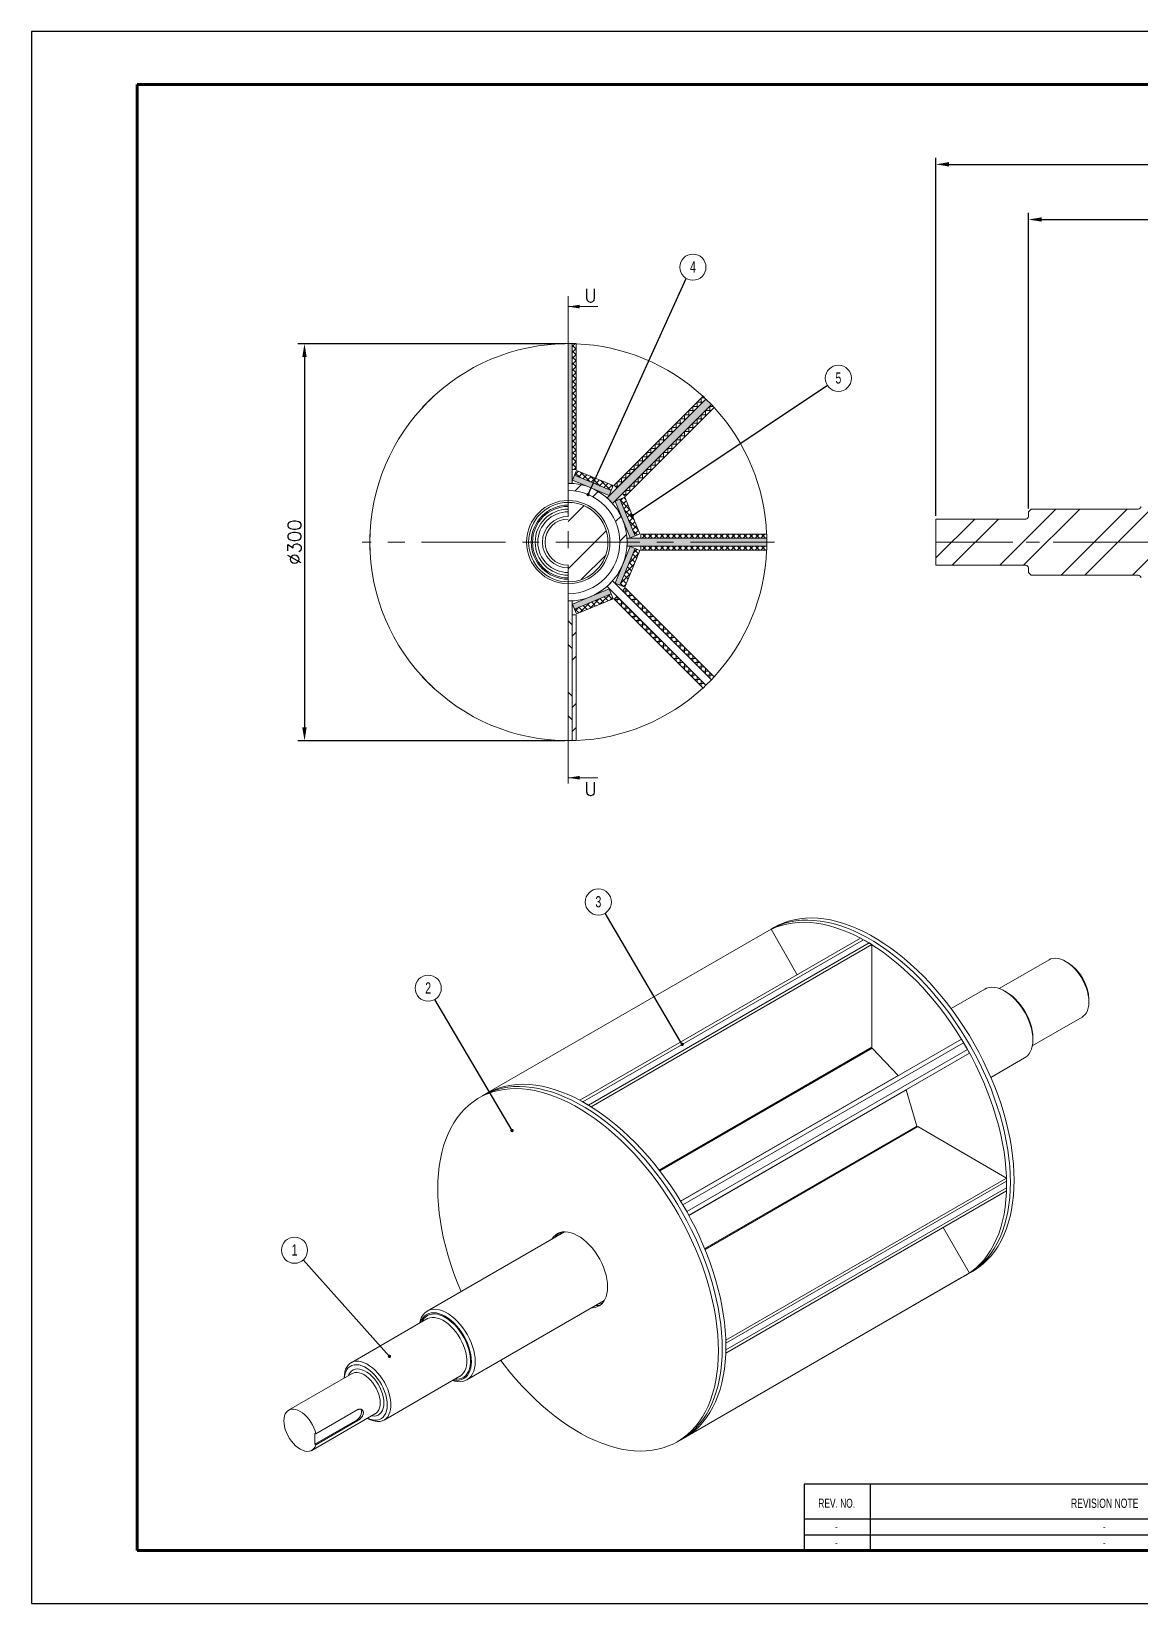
# Model space of a CAD drawing. Header units: millimetres. Extents: x -513 to 1167, y -835 to 353.
# Drawn here: x -513 to 325, y -835 to 353 of the extents above; entities that cross this region are included whole.
import ezdxf

# ---------------------------------------------------------------- set-up
doc = ezdxf.new("R2010")
doc.units = ezdxf.units.MM
doc.header["$LTSCALE"] = 8
for name, pattern in [('CENTER', [50.8, 31.75, -6.35, 6.35, -6.35]), ('SLD-Center', [19.05, 15.24, -1.27, 1.27, -1.27]), ('SLD-Solid', [0])]:
    doc.linetypes.add(name, pattern=pattern)
for name, color, linetype in [('Dim', 1, 'Continuous'), ('Frame-title', 6, 'Continuous'), ('Text-title', 7, 'Continuous')]:
    doc.layers.add(name, color=color, linetype=linetype)
doc.styles.add('SLDTEXTSTYLE1', font='TXT', dxfattribs={"width": 0.695402})
doc.styles.add('SLDTEXTSTYLE2', font='TXT', dxfattribs={"width": 0.7})
doc.styles.get("Standard").update_dxf_attribs({"font": 'romans.shx'})
doc.dimstyles.new('ISO-25', dxfattribs={"dimtxt": 2.5, "dimasz": 2.5, "dimexe": 1.25, "dimexo": 0.625, "dimtad": 1, "dimtxsty": 'Standard', "dimcen": 2.5, "dimadec": 0, "dimazin": 0, "dimtfac": 1, "dimtmove": 0, "dimatfit": 3, "dimfxl": 0, "dimarcsym": 0})
pattern_1 = [(45, (-512.643, -835.868), (-26.9408, 26.9408), []), (45, (-494.682, -835.868), (-26.9408, 26.9408), [])]
pattern_2 = [(90, (4e-12, -72.9464), (-3.175, 7e-16), []), (180, (4e-12, -72.9464), (-7e-16, -3.175), [])]
pattern_3 = [(135, (4e-12, -72.9464), (-2.245064, -2.245064), []), (225, (4e-12, -72.9464), (2.245064, -2.245064), [])]
pattern_4 = [(135, (-512.643, -835.868), (-26.9408, -26.9408), []), (135, (-512.643, -817.907), (-26.9408, -26.9408), [])]

# ---------------------------------------------------------------- blocks, each defined once
blk = doc.blocks.new('*D7')
at = {"color": 0, "linetype": 'SLD-Solid', "lineweight": -2}
for p, q in [((-109.4, 117.3), (-311.2, 117.3)), ((-109.4, -182.7), (-311.2, -182.7))]:
    blk.add_line(p, q, dxfattribs=at)
at = {"linetype": 'SLD-Solid', "lineweight": -2}
blk.add_line((-306.2, 107.3), (-306.2, -172.7), dxfattribs=at)
at = {"linetype": 'SLD-Solid'}
for points in [[(-307.9, 107.3), (-304.6, 107.3), (-306.2, 117.3)], [(-307.9, -172.7), (-304.6, -172.7), (-306.2, -182.7)]]:
    blk.add_solid(points, dxfattribs=at)
at = {"layer": 'Defpoints', "color": 0, "linetype": 'SLD-Solid'}
for p in [(-106.9, 117.3), (-306.2, -182.7), (-106.9, -182.7)]:
    blk.add_point(p, dxfattribs=at)
at = {"color": 7, "linetype": 'SLD-Solid', "lineweight": 0, "insert": (-318.7, -32.7), "char_height": 10, "attachment_point": 2, "rotation": 90}
blk.add_mtext('%%c300', dxfattribs=at)
blk = doc.blocks.new('*D9')
at = {"color": 0, "linetype": 'SLD-Solid', "lineweight": -2}
for p, q in [((240.9, -7.2), (240.9, 216.1)), ((625.9, 127.8), (625.9, 216.1))]:
    blk.add_line(p, q, dxfattribs=at)
at = {"linetype": 'SLD-Solid', "lineweight": -2}
blk.add_line((250.9, 211.1), (615.9, 211.1), dxfattribs=at)
at = {"linetype": 'SLD-Solid'}
for points in [[(250.9, 212.8), (250.9, 209.5), (240.9, 211.1)], [(615.9, 212.8), (615.9, 209.5), (625.9, 211.1)]]:
    blk.add_solid(points, dxfattribs=at)
at = {"layer": 'Defpoints', "color": 0, "linetype": 'SLD-Solid'}
for p in [(625.9, 211.1), (625.9, 125.3), (240.9, -9.7)]:
    blk.add_point(p, dxfattribs=at)
at = {"color": 7, "linetype": 'SLD-Solid', "lineweight": 0, "insert": (433.4, 223.6), "char_height": 10, "attachment_point": 2}
blk.add_mtext('385', dxfattribs=at)
blk = doc.blocks.new('*D10')
at = {"color": 0, "linetype": 'SLD-Solid', "lineweight": -2}
for p, q in [((170.9, -12.7), (170.9, 257.8)), ((625.9, 127.8), (625.9, 257.8))]:
    blk.add_line(p, q, dxfattribs=at)
at = {"linetype": 'SLD-Solid', "lineweight": -2}
blk.add_line((180.9, 252.8), (615.9, 252.8), dxfattribs=at)
at = {"linetype": 'SLD-Solid'}
for points in [[(180.9, 254.5), (180.9, 251.2), (170.9, 252.8)], [(615.9, 254.5), (615.9, 251.2), (625.9, 252.8)]]:
    blk.add_solid(points, dxfattribs=at)
at = {"layer": 'Defpoints', "color": 0, "linetype": 'SLD-Solid'}
for p in [(625.9, 252.8), (625.9, 125.3), (170.9, -15.2)]:
    blk.add_point(p, dxfattribs=at)
at = {"color": 7, "linetype": 'SLD-Solid', "lineweight": 0, "insert": (398.4, 265.3), "char_height": 10, "attachment_point": 2}
blk.add_mtext('455', dxfattribs=at)
blk = doc.blocks.new('SW_NOTE_25')
at = {"color": 0, "linetype": 'SLD-Solid', "lineweight": 0}
blk.add_circle((-1.65, 1.84), 2.47, dxfattribs=at)
at = {"color": 0, "linetype": 'Continuous', "lineweight": 0, "insert": (-1.64, 2.95), "char_height": 2.12, "attachment_point": 2, "style": 'SLDTEXTSTYLE2'}
blk.add_mtext('1', dxfattribs=at)
blk = doc.blocks.new('SW_NOTE_26')
at = {"color": 0, "linetype": 'SLD-Solid', "lineweight": 0}
blk.add_circle((-1.25, 2.13), 2.47, dxfattribs=at)
at = {"color": 0, "linetype": 'Continuous', "lineweight": 0, "insert": (-1.25, 3.24), "char_height": 2.12, "attachment_point": 2, "style": 'SLDTEXTSTYLE2'}
blk.add_mtext('2', dxfattribs=at)

msp = doc.modelspace()

# ---------------------------------------------------------------- hatches: boundary and pattern name
at = {"linetype": 'SLD-Solid', "lineweight": 0}
for points in [[(-106.89, 11.76), (-103.89, 11.76), (-103.89, 117.31), (-106.89, 117.31)], [(-77.58, 0.86), (-73.33, -3.38), (1.3, 71.25), (-2.94, 75.49)], [(-103.73, 14.11), (-76.02, 2.63), (-74.49, 6.33), (-102.2, 17.81)], [(-60.08, -29.54), (-56.38, -28.01), (-67.86, -0.3), (-71.56, -1.83)], [(-62.44, -35.69), (43.11, -35.69), (43.11, -29.69), (-62.44, -29.69)], [(-71.56, -63.56), (-67.86, -65.09), (-56.38, -37.38), (-60.08, -35.85)], [(-103.73, -79.5), (-102.2, -83.2), (-74.49, -71.72), (-76.02, -68.02)]]:
    msp.add_hatch(color=7, dxfattribs=at).paths.add_polyline_path(points, flags=0)
h = msp.add_hatch(dxfattribs=at)
h.set_pattern_fill('ANSI37', angle=90, style=0)
h.set_pattern_definition(pattern_3)
h.paths.add_polyline_path([(-103.89, 117.31), (-103.89, 22.26), (-100.89, 22.26), (-100.89, 117.31)], flags=0)
h = msp.add_hatch(dxfattribs=at)
h.set_pattern_fill('ANSI37', angle=45, style=0)
h.set_pattern_definition(pattern_2)
h.paths.add_polyline_path([(-70.15, 8.28), (-2.94, 75.49), (-5.06, 77.61), (-72.27, 10.4)], flags=0)
h = msp.add_hatch(dxfattribs=at)
h.set_pattern_fill('ANSI37', angle=45, style=0)
h.set_pattern_definition(pattern_2)
h.paths.add_polyline_path([(1.3, 71.25), (-65.91, 4.04), (-63.79, 1.92), (3.42, 69.13)], flags=0)
h = msp.add_hatch(dxfattribs=at)
h.set_pattern_fill('ANSI37', angle=90, style=0)
h.set_pattern_definition(pattern_3)
h.paths.add_polyline_path([(-74.49, 6.33), (-72.96, 10.02), (-100.67, 21.5), (-102.2, 17.81)], flags=0)
h = msp.add_hatch(dxfattribs=at)
h.set_pattern_fill('ANSI32', scale=4, style=0)
h.set_pattern_definition(pattern_1)
edge = h.paths.add_edge_path(flags=0)
edge.add_arc((-106.89, -32.69), 44.45, 270, 450)
edge.add_line((-106.89, 11.76), (-106.89, 6.27))
edge.add_arc((-106.89, -32.69), 38.96, -90, 90, ccw=False)
edge.add_line((-106.89, -71.65), (-106.89, -77.14))
h = msp.add_hatch(dxfattribs=at)
h.set_pattern_fill('ANSI37', angle=90, style=0)
h.set_pattern_definition(pattern_3)
h.paths.add_polyline_path([(-67.86, -0.3), (-56.38, -28.01), (-52.69, -26.48), (-64.17, 1.24)], flags=0)
h = msp.add_hatch(dxfattribs=at)
h.set_pattern_fill('ANSI32', scale=4, style=0)
h.set_pattern_definition(pattern_1)
edge = h.paths.add_edge_path(flags=0)
edge.add_arc((-106.89, -32.69), 30, 270, 450)
edge.add_line((-106.89, -2.69), (-106.89, -62.69))
h = msp.add_hatch(dxfattribs=at)
h.set_pattern_fill('ANSI32', scale=4, style=0)
h.set_pattern_definition(pattern_1)
edge = h.paths.add_edge_path(flags=0)
edge.add_line((923.86, -62.69), (925.86, -60.69))
edge.add_line((925.86, -60.69), (925.86, -59.69))
edge.add_arc((927.86, -59.69), 2, 90, 180, ccw=False)
edge.add_line((927.86, -57.69), (988.86, -57.69))
edge.add_line((988.86, -57.69), (990.86, -55.69))
edge.add_line((990.86, -55.69), (990.86, -9.69))
edge.add_line((990.86, -9.69), (988.86, -7.69))
edge.add_line((988.86, -7.69), (927.86, -7.69))
edge.add_arc((927.86, -5.69), 2, 180, 270, ccw=False)
edge.add_line((925.86, -5.69), (925.86, -4.69))
edge.add_line((925.86, -4.69), (923.86, -2.69))
edge.add_line((923.86, -2.69), (327.86, -2.69))
edge.add_line((327.86, -2.69), (325.86, -4.69))
edge.add_line((325.86, -4.69), (325.86, -5.69))
edge.add_arc((323.86, -5.69), 2, 270, 360, ccw=False)
edge.add_line((323.86, -7.69), (242.86, -7.69))
edge.add_line((242.86, -7.69), (240.86, -9.69))
edge.add_line((240.86, -9.69), (240.86, -13.19))
edge.add_arc((238.86, -13.19), 2, 270, 360, ccw=False)
edge.add_line((238.86, -15.19), (170.86, -15.19))
edge.add_line((170.86, -15.19), (170.86, -50.19))
edge.add_line((170.86, -50.19), (238.86, -50.19))
edge.add_arc((238.86, -52.19), 2, 0, 90, ccw=False)
edge.add_line((240.86, -52.19), (240.86, -55.69))
edge.add_line((240.86, -55.69), (242.86, -57.69))
edge.add_line((242.86, -57.69), (323.86, -57.69))
edge.add_arc((323.86, -59.69), 2, 0, 90, ccw=False)
edge.add_line((325.86, -59.69), (325.86, -60.69))
edge.add_line((325.86, -60.69), (327.86, -62.69))
edge.add_line((327.86, -62.69), (923.86, -62.69))
h = msp.add_hatch(dxfattribs=at)
h.set_pattern_fill('ANSI37', angle=90, style=0)
h.set_pattern_definition(pattern_3)
h.paths.add_polyline_path([(-51.94, -29.69), (43.11, -29.69), (43.11, -26.69), (-51.94, -26.69)], flags=0)
h = msp.add_hatch(dxfattribs=at)
h.set_pattern_fill('ANSI37', angle=90, style=0)
h.set_pattern_definition(pattern_3)
h.paths.add_polyline_path([(-56.38, -37.38), (-67.86, -65.09), (-64.17, -66.62), (-52.69, -38.91)], flags=0)
h = msp.add_hatch(dxfattribs=at)
h.set_pattern_fill('ANSI37', angle=90, style=0)
h.set_pattern_definition(pattern_3)
h.paths.add_polyline_path([(43.11, -35.69), (-51.94, -35.69), (-51.94, -38.69), (43.11, -38.69)], flags=0)
h = msp.add_hatch(dxfattribs=at)
h.set_pattern_fill('ANSI32', scale=4, angle=90, style=0)
h.set_pattern_definition(pattern_4)
h.paths.add_polyline_path([(-73.33, -62), (-77.58, -66.25), (-2.94, -140.88), (1.3, -136.64)], flags=0)
h = msp.add_hatch(dxfattribs=at)
h.set_pattern_fill('ANSI37', angle=45, style=0)
h.set_pattern_definition(pattern_2)
h.paths.add_polyline_path([(-65.91, -69.43), (1.3, -136.64), (3.42, -134.52), (-63.79, -67.31)], flags=0)
h = msp.add_hatch(dxfattribs=at)
h.set_pattern_fill('ANSI32', scale=4, angle=90, style=0)
h.set_pattern_definition(pattern_4)
h.paths.add_polyline_path([(-103.89, -77.14), (-106.89, -77.14), (-106.89, -182.69), (-103.89, -182.69)], flags=0)
h = msp.add_hatch(dxfattribs=at)
h.set_pattern_fill('ANSI37', angle=90, style=0)
h.set_pattern_definition(pattern_3)
h.paths.add_polyline_path([(-74.49, -71.72), (-102.2, -83.2), (-100.67, -86.89), (-72.96, -75.41)], flags=0)
h = msp.add_hatch(dxfattribs=at)
h.set_pattern_fill('ANSI37', angle=45, style=0)
h.set_pattern_definition(pattern_2)
h.paths.add_polyline_path([(-2.94, -140.88), (-70.15, -73.67), (-72.27, -75.79), (-5.06, -143)], flags=0)
h = msp.add_hatch(dxfattribs=at)
h.set_pattern_fill('ANSI32', scale=4, style=0)
h.set_pattern_definition(pattern_1)
h.paths.add_polyline_path([(-103.89, -87.64), (-103.89, -182.69), (-100.89, -182.69), (-100.89, -87.64)], flags=0)

# ---------------------------------------------------------------- linework, layer by layer
at = {"color": 7, "linetype": 'CENTER', "lineweight": 0, "ltscale": 0.25}
for p, q in [((-106.89, 153.31), (-106.89, -218.69)), ((48.92, -32.69), (-262.69, -32.69))]:
    msp.add_line(p, q, dxfattribs=at)
at = {"color": 7, "linetype": 'SLD-Solid', "lineweight": 0}
for p, q in [((-84.47, 145.31), (-106.89, 145.31)), ((-5.06, 77.61), (-72.27, 10.4)), ((-63.79, 1.92), (3.42, 69.13)), ((-72.96, 10.02), (-100.67, 21.5)), ((-52.69, -26.48), (-64.17, 1.24)), ((-76.02, -68.02), (-103.73, -79.5)), ((-84.47, -210.69), (-106.89, -210.69))]:
    msp.add_line(p, q, dxfattribs=at)
at = {"color": 7, "linetype": 'SLD-Solid', "lineweight": 15}
for p, q in [((-112.89, 117.19), (-112.89, 117.31)), ((-112.89, 117.31), (-109.89, 117.31)), ((-109.89, 117.31), (-109.89, 117.28)), ((-106.89, 117.31), (-109.89, 117.31)), ((-103.89, 117.31), (-106.89, 117.31)), ((-106.89, 117.31), (-106.89, -1.19)), ((-103.89, 11.76), (-103.89, 117.31)), ((-100.89, 117.31), (-103.89, 117.31)), ((-103.89, 117.31), (-103.89, 22.26)), ((-100.89, 22.26), (-100.89, 117.31)), ((-210.83, 75.49), (-215.07, 71.25)), ((-210.83, 75.49), (-208.71, 77.61)), ((-210.81, 75.47), (-210.83, 75.49)), ((-208.71, 77.61), (-208.62, 77.53)), ((-2.94, 75.49), (-77.58, 0.86)), ((-70.15, 8.28), (-2.94, 75.49)), ((-2.94, 75.49), (-5.06, 77.61)), ((1.3, 71.25), (-2.94, 75.49)), ((-217.19, 69.13), (-215.07, 71.25)), ((-217.11, 69.04), (-217.19, 69.13)), ((-215.07, 71.25), (-215.05, 71.23)), ((-73.33, -3.38), (1.3, 71.25)), ((1.3, 71.25), (-65.91, 4.04)), ((3.42, 69.13), (1.3, 71.25)), ((-103.89, 22.26), (-100.89, 22.26)), ((-102.2, 17.81), (-103.73, 14.11)), ((-103.73, 14.11), (-76.02, 2.63)), ((-100.67, 21.5), (-102.2, 17.81)), ((-102.2, 17.81), (-74.49, 6.33)), ((-106.89, 11.76), (-103.89, 11.76)), ((-77.58, 0.86), (-73.33, -3.38)), ((-76.02, 2.63), (-74.49, 6.33)), ((-74.49, 6.33), (-72.96, 10.02)), ((-72.27, 10.4), (-70.15, 8.28)), ((-64.17, 1.24), (-67.86, -0.3)), ((-65.91, 4.04), (-63.79, 1.92)), ((-106.89, -2.69), (-106.89, -4.69)), ((-106.89, -5.69), (-106.89, -4.69)), ((-106.89, -7.69), (-106.89, -5.69)), ((-106.89, -7.69), (-106.89, -9.69)), ((-106.89, -13.19), (-106.89, -9.69)), ((-67.86, -0.3), (-71.56, -1.83)), ((-71.56, -1.83), (-60.08, -29.54)), ((-67.86, -0.3), (-56.38, -28.01)), ((240.86, -9.69), (242.86, -7.69)), ((240.86, -9.69), (240.86, -13.19)), ((323.86, -7.69), (242.86, -7.69)), ((170.86, -15.19), (170.86, -50.19)), ((238.86, -15.19), (170.86, -15.19)), ((-256.89, -29.69), (-256.89, -26.69)), ((-256.89, -26.69), (-256.77, -26.69)), ((-256.89, -29.69), (-256.89, -35.69)), ((-256.86, -29.69), (-256.89, -29.69)), ((43.11, -29.69), (-62.44, -29.69)), ((-62.44, -29.69), (-62.44, -35.69)), ((-60.08, -29.54), (-56.38, -28.01)), ((-56.38, -28.01), (-52.69, -26.48)), ((-51.94, -26.69), (-51.94, -29.69)), ((43.11, -26.69), (-51.94, -26.69)), ((-51.94, -29.69), (43.11, -29.69)), ((43.11, -29.69), (43.11, -26.69)), ((43.11, -35.69), (43.11, -29.69)), ((-256.89, -35.69), (-256.86, -35.69)), ((-256.89, -38.69), (-256.89, -35.69)), ((-256.77, -38.69), (-256.89, -38.69)), ((-60.08, -35.85), (-71.56, -63.56)), ((-67.86, -65.09), (-56.38, -37.38)), ((-64.17, -66.62), (-52.69, -38.91)), ((-62.44, -35.69), (43.11, -35.69)), ((-56.38, -37.38), (-60.08, -35.85)), ((-52.69, -38.91), (-56.38, -37.38)), ((43.11, -35.69), (-51.94, -35.69)), ((-51.94, -35.69), (-51.94, -38.69)), ((-51.94, -38.69), (43.11, -38.69)), ((43.11, -38.69), (43.11, -35.69)), ((-106.89, -52.19), (-106.89, -50.19)), ((-106.89, -55.69), (-106.89, -52.19)), ((-106.89, -55.69), (-106.89, -57.69)), ((-106.89, -59.69), (-106.89, -57.69)), ((170.86, -50.19), (238.86, -50.19)), ((240.86, -52.19), (240.86, -55.69)), ((242.86, -57.69), (240.86, -55.69)), ((242.86, -57.69), (323.86, -57.69)), ((-106.89, -60.69), (-106.89, -59.69)), ((-106.89, -60.69), (-106.89, -62.69)), ((-106.89, -64.19), (-106.89, -182.69)), ((-73.33, -62), (-77.58, -66.25)), ((-77.58, -66.25), (-2.94, -140.88)), ((-74.49, -71.72), (-76.02, -68.02)), ((1.3, -136.64), (-73.33, -62)), ((-71.56, -63.56), (-67.86, -65.09)), ((-67.86, -65.09), (-64.17, -66.62)), ((-63.79, -67.31), (-65.91, -69.43)), ((-65.91, -69.43), (1.3, -136.64)), ((3.42, -134.52), (-63.79, -67.31)), ((-103.89, -77.14), (-106.89, -77.14)), ((-103.89, -182.69), (-103.89, -77.14)), ((-103.73, -79.5), (-102.2, -83.2)), ((-74.49, -71.72), (-102.2, -83.2)), ((-100.67, -86.89), (-72.96, -75.41)), ((-72.96, -75.41), (-74.49, -71.72)), ((-70.15, -73.67), (-72.27, -75.79)), ((-72.27, -75.79), (-5.06, -143)), ((-2.94, -140.88), (-70.15, -73.67)), ((-100.89, -87.64), (-103.89, -87.64)), ((-103.89, -87.64), (-103.89, -182.69)), ((-102.2, -83.2), (-100.67, -86.89)), ((-100.89, -182.69), (-100.89, -87.64)), ((-217.19, -134.52), (-217.11, -134.43)), ((-215.07, -136.64), (-217.19, -134.52)), ((-215.05, -136.62), (-215.07, -136.64)), ((-215.07, -136.64), (-210.83, -140.88)), ((-210.83, -140.88), (-210.81, -140.86)), ((-208.71, -143), (-210.83, -140.88)), ((-5.06, -143), (-2.94, -140.88)), ((-2.94, -140.88), (1.3, -136.64)), ((1.3, -136.64), (3.42, -134.52)), ((-208.62, -142.92), (-208.71, -143)), ((-112.89, -182.69), (-112.89, -182.57)), ((-109.89, -182.69), (-112.89, -182.69)), ((-109.89, -182.66), (-109.89, -182.69)), ((-109.89, -182.69), (-106.89, -182.69)), ((-106.89, -182.69), (-103.89, -182.69)), ((-103.89, -182.69), (-100.89, -182.69)), ((-165.8, -447.67), (46.34, -325.21)), ((-98.04, -454.38), (114.09, -331.92)), ((49, -323.68), (46.34, -325.21)), ((66.18, -359.58), (46.34, -325.21)), ((116.21, -333.14), (114.09, -331.92)), ((-95.92, -455.6), (116.21, -333.14)), ((-91.67, -458.05), (120.46, -335.59)), ((-89.55, -459.28), (122.58, -336.82)), ((120.46, -335.59), (116.21, -333.14)), ((122.58, -336.82), (120.46, -335.59)), ((122.58, -414.43), (122.58, -336.82)), ((256.45, -348.25), (218.78, -370)), ((270.37, -350.31), (268.95, -349.49)), ((207.99, -370.45), (182.48, -385.18)), ((224.41, -372.76), (222.99, -371.94)), ((286.63, -380.11), (286.63, -378.47)), ((243.78, -413.3), (281.45, -391.55)), ((-38.12, -507.2), (122.58, -414.43)), ((-37.7, -507.75), (122.73, -415.13)), ((-21.8, -530.8), (190.34, -408.34)), ((-20.3, -533.4), (191.84, -410.94)), ((120.46, -416.44), (120.46, -415.65)), ((142.33, -435.82), (122.73, -415.13)), ((191.84, -410.94), (190.34, -408.34)), ((191.82, -410.95), (191.84, -410.94)), ((194.84, -416.14), (191.84, -410.94)), ((244.2, -408.68), (244.2, -407.05)), ((-17.3, -538.6), (194.84, -416.14)), ((-15.8, -541.2), (196.34, -418.74)), ((148.81, -446.18), (196.34, -418.74)), ((194.82, -416.15), (194.84, -416.14)), ((196.34, -418.74), (194.84, -416.14)), ((212.48, -437.14), (237.99, -422.42)), ((-21.96, -530.66), (142.33, -435.82)), ((142.18, -436.14), (142.33, -435.82)), ((-171.62, -451.04), (-174.45, -452.67)), ((-168.79, -449.4), (-171.62, -451.04)), ((-167.3, -448.54), (-168.8, -449.41)), ((-167.3, -448.54), (-165.8, -447.67)), ((-167.28, -448.57), (-167.3, -448.54)), ((-165.8, -447.67), (-165.74, -447.78)), ((-15.85, -541.24), (148.81, -446.18)), ((-15.75, -541.43), (148.54, -446.58)), ((148.54, -446.58), (148.18, -446.55)), ((156.66, -473.9), (148.54, -446.58)), ((-98.04, -454.38), (-95.92, -455.6)), ((-98.04, -454.48), (-98.04, -454.38)), ((-95.92, -455.6), (-95.92, -455.63)), ((-91.67, -458.05), (-95.92, -455.6)), ((-91.67, -458.08), (-91.67, -458.05)), ((-91.67, -458.05), (-89.55, -459.28)), ((-89.55, -459.28), (-89.55, -459.38)), ((-3.77, -566.51), (156.66, -473.9)), ((-3.51, -567.15), (157.19, -474.38)), ((224.4, -513.18), (157.19, -474.38)), ((155.07, -475.61), (154.39, -475.21)), ((12.27, -635.64), (224.4, -513.18)), ((12.27, -638.09), (224.4, -515.63)), ((12.27, -642.99), (224.4, -520.53)), ((224.4, -515.63), (224.4, -513.18)), ((224.4, -520.53), (224.4, -515.63)), ((224.4, -522.98), (224.4, -520.53)), ((-21.86, -530.84), (-21.8, -530.8)), ((-21.8, -530.8), (-20.3, -533.4)), ((-20.3, -533.4), (-20.31, -533.41)), ((-17.3, -538.6), (-20.3, -533.4)), ((12.27, -645.44), (224.4, -522.98)), ((-17.31, -538.61), (-17.3, -538.6)), ((-17.3, -538.6), (-15.8, -541.2)), ((-15.8, -541.2), (-15.86, -541.23)), ((-109.65, -553.82), (-213.45, -613.74)), ((196.34, -585.02), (176.49, -550.64)), ((-21.8, -710.95), (190.34, -588.49)), ((-20.3, -710.08), (191.84, -587.62)), ((-17.3, -708.35), (194.84, -585.89)), ((-15.8, -707.48), (196.34, -585.02)), ((190.34, -588.49), (191.84, -587.62)), ((191.84, -587.62), (194.84, -585.89)), ((193.33, -586.76), (196.16, -585.12)), ((194.84, -585.89), (196.34, -585.02)), ((196.16, -585.12), (198.99, -583.49)), ((-183.45, -665.71), (-79.65, -605.79)), ((-213.78, -619.71), (-271.05, -652.77)), ((-213.62, -619.62), (-213.78, -619.71)), ((12.19, -635.59), (12.27, -635.64)), ((12.27, -638.09), (12.25, -638.08)), ((12.27, -635.64), (12.27, -638.09)), ((12.27, -642.99), (12.27, -638.09)), ((12.27, -645.44), (12.19, -645.39)), ((12.25, -642.98), (12.27, -642.99)), ((12.27, -642.99), (12.27, -645.44)), ((-270.13, -660.9), (-318.21, -688.66)), ((-276.23, -664.22), (-276.23, -664.42)), ((-246.05, -696.07), (-188.78, -663.01)), ((-265.79, -688.21), (-297.6, -706.58)), ((-300.71, -718.97), (-252.63, -691.21)), ((-298.36, -714.3), (-266.54, -695.94)), ((-297.6, -714.74), (-265.79, -696.37)), ((-265.79, -696.37), (-266.54, -695.94)), ((-258.73, -694.73), (-258.55, -694.83)), ((-252.74, -691.27), (-252.63, -691.21)), ((-297.6, -706.58), (-298.36, -706.14)), ((-298.36, -706.14), (-298.36, -714.3)), ((-24.46, -712.48), (-21.63, -710.85)), ((-20.3, -710.08), (-21.8, -710.95)), ((-21.8, -710.95), (-21.8, -710.95)), ((-21.63, -710.85), (-18.8, -709.22)), ((-20.3, -710.08), (-17.3, -708.35)), ((-20.3, -710.08), (-20.3, -710.08)), ((-17.3, -708.35), (-17.31, -708.32)), ((-15.8, -707.48), (-17.3, -708.35)), ((-15.86, -707.38), (-15.8, -707.48)), ((-297.6, -714.74), (-298.36, -714.3))]:
    msp.add_line(p, q, dxfattribs=at)
at = {"color": 7, "linetype": 'SLD-Center', "lineweight": 0}
for p, q in [((990.99, -32.69), (170.86, -32.69)), ((327.86, -32.69), (317.86, -32.69))]:
    msp.add_line(p, q, dxfattribs=at)
at = {"color": 7, "linetype": 'SLD-Solid', "lineweight": 15, "flags": 128}
for points in [[(227.23, -516.45), (227.11, -510.46), (226.74, -504.34), (226.12, -498.11), (225.25, -491.77), (224.15, -485.36), (222.8, -478.87), (221.22, -472.32), (219.4, -465.74), (217.35, -459.13), (215.08, -452.51), (212.59, -445.9), (209.89, -439.31), (206.97, -432.76), (203.86, -426.26), (200.56, -419.83), (197.07, -413.48), (193.4, -407.23), (189.56, -401.09), (185.56, -395.07), (181.42, -389.2), (177.13, -383.48), (172.71, -377.93), (168.17, -372.56), (163.52, -367.38), (158.78, -362.41), (153.94, -357.65), (149.03, -353.12), (144.05, -348.83), (139.02, -344.79), (133.95, -341.01), (128.85, -337.49), (123.73, -334.25), (118.6, -331.29), (113.48, -328.62), (108.38, -326.25), (103.31, -324.18), (98.28, -322.41), (93.3, -320.95), (88.39, -319.81), (83.55, -318.98), (78.81, -318.47), (74.16, -318.28), (69.62, -318.42), (65.2, -318.87), (60.91, -319.63), (56.77, -320.72), (52.77, -322.12), (48.93, -323.83), (46.34, -325.21)], [(227.23, -516.45), (227.11, -510.46), (226.74, -504.34), (226.12, -498.11), (225.25, -491.77), (224.15, -485.36), (222.8, -478.87), (221.22, -472.32), (219.4, -465.74), (217.35, -459.13), (215.08, -452.51), (212.59, -445.9), (209.89, -439.31), (206.97, -432.76), (203.86, -426.26), (200.56, -419.83), (197.07, -413.48), (193.4, -407.23), (189.56, -401.09), (185.56, -395.07), (181.42, -389.2), (177.13, -383.48), (172.71, -377.93), (168.17, -372.56), (163.52, -367.38), (158.78, -362.41), (153.94, -357.65), (149.03, -353.12), (144.05, -348.83), (139.02, -344.79), (133.95, -341.01), (128.85, -337.49), (123.73, -334.25), (118.6, -331.29), (113.48, -328.62), (108.38, -326.25), (103.31, -324.18), (98.28, -322.41), (93.3, -320.95), (88.39, -319.81), (83.55, -318.98), (78.81, -318.47), (74.16, -318.28), (69.62, -318.42), (65.2, -318.87), (60.91, -319.63), (56.77, -320.72), (52.77, -322.12), (48.93, -323.83), (46.34, -325.21)], [(224.4, -518.08), (224.28, -512.09), (223.91, -505.97), (223.29, -499.74), (222.43, -493.41), (221.32, -486.99), (219.97, -480.5), (218.39, -473.96), (216.57, -467.37), (214.52, -460.76), (212.25, -454.15), (209.76, -447.54), (207.06, -440.95), (204.15, -434.39), (201.03, -427.89), (197.73, -421.46), (194.24, -415.11), (190.57, -408.86), (186.73, -402.72), (182.74, -396.71), (178.59, -390.83), (174.3, -385.11), (169.88, -379.56), (165.34, -374.19), (160.7, -369.01), (155.95, -364.04), (151.11, -359.28), (146.2, -354.76), (141.22, -350.47), (136.19, -346.43), (131.12, -342.64), (126.02, -339.13), (120.9, -335.88), (115.77, -332.92), (110.65, -330.25), (105.55, -327.88), (100.48, -325.81), (95.45, -324.04), (90.47, -322.58), (85.56, -321.44), (80.72, -320.61), (75.98, -320.11), (71.33, -319.92), (66.79, -320.05), (62.37, -320.5), (58.08, -321.27), (53.94, -322.35), (49.94, -323.75), (46.4, -325.32)], [(230.06, -514.81), (229.94, -508.83), (229.56, -502.71), (228.95, -496.47), (228.08, -490.14), (226.98, -483.72), (225.63, -477.23), (224.05, -470.69), (222.23, -464.11), (220.18, -457.5), (217.91, -450.88), (215.42, -444.27), (212.71, -437.68), (209.8, -431.13), (206.69, -424.63), (203.38, -418.2), (199.89, -411.85), (196.23, -405.59), (192.39, -399.45), (188.39, -393.44), (184.25, -387.57), (179.96, -381.85), (175.54, -376.3), (171, -370.93), (166.35, -365.75), (161.6, -360.77), (156.77, -356.02), (151.86, -351.49), (146.88, -347.2), (141.85, -343.16), (136.78, -339.38), (131.68, -335.86), (126.56, -332.62), (121.43, -329.66), (116.31, -326.99), (111.21, -324.62), (106.14, -322.54), (101.11, -320.78), (96.13, -319.32), (91.22, -318.18), (86.38, -317.35), (81.63, -316.84), (76.99, -316.65), (72.45, -316.78), (68.03, -317.23), (63.74, -318), (59.59, -319.09), (55.6, -320.49), (51.76, -322.2), (49, -323.68)], [(286.63, -380.11), (286.5, -377.62), (286.13, -375.03), (285.52, -372.36), (284.68, -369.66), (283.61, -366.96), (282.34, -364.31), (280.88, -361.73), (279.26, -359.27), (277.48, -356.95), (275.59, -354.82), (273.61, -352.9), (271.56, -351.22), (269.47, -349.8), (267.38, -348.66), (265.31, -347.82), (263.29, -347.3), (261.35, -347.08), (259.51, -347.19), (257.81, -347.62), (256.45, -348.25)], [(244.2, -408.68), (244.08, -405.96), (243.71, -403.13), (243.09, -400.22), (242.24, -397.26), (241.16, -394.3), (239.88, -391.36), (238.39, -388.48), (236.72, -385.69), (234.89, -383.03), (232.92, -380.53), (230.84, -378.21), (228.66, -376.11), (226.42, -374.24), (224.14, -372.64), (221.84, -371.31), (219.56, -370.28), (217.31, -369.56), (215.14, -369.15), (213.05, -369.06), (211.08, -369.29), (209.25, -369.84), (207.99, -370.45)], [(224.41, -372.76), (226.62, -374.18), (228.81, -375.87), (230.94, -377.81), (232.99, -379.98), (234.94, -382.34), (236.75, -384.87), (238.4, -387.53), (239.88, -390.3), (241.17, -393.13), (242.24, -396), (243.09, -398.86), (243.7, -401.67), (244.08, -404.42), (244.2, -407.05)], [(281.45, -391.55), (282.34, -390.96), (283.61, -389.77), (284.68, -388.3), (285.52, -386.58), (286.13, -384.62), (286.5, -382.45), (286.63, -380.11)], [(237.99, -422.42), (238.39, -422.17), (239.88, -421.01), (241.16, -419.56), (242.24, -417.84), (243.09, -415.86), (243.71, -413.66), (244.08, -411.26), (244.2, -408.68)], [(6.61, -643.81), (6.49, -637.82), (6.12, -631.7), (5.5, -625.47), (4.64, -619.13), (3.53, -612.72), (2.18, -606.23), (0.6, -599.68), (-1.22, -593.1), (-3.26, -586.49), (-5.54, -579.87), (-8.03, -573.26), (-10.73, -566.67), (-13.64, -560.12), (-16.76, -553.62), (-20.06, -547.19), (-23.55, -540.84), (-27.22, -534.59), (-31.06, -528.45), (-35.05, -522.43), (-39.2, -516.56), (-43.49, -510.84), (-47.91, -505.29), (-52.45, -499.92), (-57.09, -494.74), (-61.84, -489.77), (-66.68, -485.01), (-71.59, -480.48), (-76.57, -476.19), (-81.6, -472.15), (-86.67, -468.37), (-91.77, -464.85), (-96.89, -461.61), (-102.02, -458.65), (-107.14, -455.98), (-112.24, -453.61), (-117.31, -451.53), (-122.34, -449.77), (-127.32, -448.31), (-132.23, -447.17), (-137.06, -446.34), (-141.81, -445.83), (-146.46, -445.64), (-151, -445.77), (-155.42, -446.22), (-159.71, -446.99), (-163.85, -448.08), (-167.85, -449.48), (-171.69, -451.19), (-175.35, -453.21), (-178.84, -455.52), (-182.15, -458.14), (-185.26, -461.05), (-188.17, -464.24), (-190.88, -467.7), (-193.37, -471.44), (-195.64, -475.43), (-197.69, -479.68), (-199.51, -484.16), (-201.09, -488.88), (-202.44, -493.81), (-203.54, -498.95), (-204.41, -504.29), (-205.02, -509.81), (-205.39, -515.5), (-205.52, -521.35), (-205.39, -527.33), (-205.02, -533.45), (-204.41, -539.69), (-203.54, -546.02), (-202.44, -552.44), (-201.09, -558.93), (-199.51, -565.47), (-197.69, -572.05), (-195.64, -578.66), (-193.37, -585.28), (-190.88, -591.89), (-188.17, -598.48), (-187.94, -599.02)], [(9.44, -642.17), (9.32, -636.19), (8.95, -630.07), (8.33, -623.83), (7.47, -617.5), (6.36, -611.08), (5.01, -604.59), (3.43, -598.05), (1.61, -591.47), (-0.44, -584.86), (-2.71, -578.24), (-5.2, -571.63), (-7.9, -565.04), (-10.82, -558.49), (-13.93, -551.99), (-17.23, -545.56), (-20.72, -539.21), (-24.39, -532.95), (-28.23, -526.81), (-32.22, -520.8), (-36.37, -514.93), (-40.66, -509.21), (-45.08, -503.66), (-49.62, -498.29), (-54.27, -493.11), (-59.01, -488.13), (-63.85, -483.38), (-68.76, -478.85), (-73.74, -474.56), (-78.77, -470.52), (-83.84, -466.74), (-88.94, -463.22), (-94.06, -459.98), (-99.19, -457.02), (-104.31, -454.35), (-109.41, -451.97), (-114.48, -449.9), (-119.51, -448.14), (-124.49, -446.68), (-129.4, -445.54), (-134.24, -444.71), (-138.98, -444.2), (-143.63, -444.01), (-148.17, -444.14), (-152.59, -444.59), (-156.88, -445.36), (-161.02, -446.45), (-165.02, -447.85), (-168.86, -449.56), (-171.62, -451.04)], [(9.44, -642.17), (9.32, -636.19), (8.95, -630.07), (8.33, -623.83), (7.47, -617.5), (6.36, -611.08), (5.01, -604.59), (3.43, -598.05), (1.61, -591.47), (-0.44, -584.86), (-2.71, -578.24), (-5.2, -571.63), (-7.9, -565.04), (-10.82, -558.49), (-13.93, -551.99), (-17.23, -545.56), (-20.72, -539.21), (-24.39, -532.95), (-28.23, -526.81), (-32.22, -520.8), (-36.37, -514.93), (-40.66, -509.21), (-45.08, -503.66), (-49.62, -498.29), (-54.27, -493.11), (-59.01, -488.13), (-63.85, -483.38), (-68.76, -478.85), (-73.74, -474.56), (-78.77, -470.52), (-83.84, -466.74), (-88.94, -463.22), (-94.06, -459.98), (-99.19, -457.02), (-104.31, -454.35), (-109.41, -451.97), (-114.48, -449.9), (-119.51, -448.14), (-124.49, -446.68), (-129.4, -445.54), (-134.24, -444.71), (-138.98, -444.2), (-143.63, -444.01), (-148.17, -444.14), (-152.59, -444.59), (-156.88, -445.36), (-161.02, -446.45), (-165.02, -447.85), (-168.86, -449.56), (-171.62, -451.04)], [(12.27, -640.54), (12.15, -634.55), (11.78, -628.43), (11.16, -622.2), (10.29, -615.87), (9.19, -609.45), (7.84, -602.96), (6.26, -596.42), (4.44, -589.83), (2.39, -583.23), (0.12, -576.61), (-2.37, -570), (-5.07, -563.41), (-7.99, -556.85), (-11.1, -550.35), (-14.4, -543.92), (-17.9, -537.57), (-21.56, -531.32), (-25.4, -525.18), (-29.4, -519.17), (-33.54, -513.29), (-37.83, -507.57), (-42.25, -502.02), (-46.79, -496.65), (-51.44, -491.47), (-56.18, -486.5), (-61.02, -481.75), (-65.93, -477.22), (-70.91, -472.93), (-75.94, -468.89), (-81.01, -465.1), (-86.11, -461.59), (-91.23, -458.34), (-96.36, -455.39), (-101.48, -452.72), (-106.58, -450.34), (-111.65, -448.27), (-116.68, -446.5), (-121.66, -445.05), (-126.57, -443.9), (-131.41, -443.08), (-136.15, -442.57), (-140.8, -442.38), (-145.34, -442.51), (-149.76, -442.96), (-154.05, -443.73), (-158.2, -444.81), (-162.19, -446.21), (-166.03, -447.92), (-168.79, -449.4)], [(196.16, -585.12), (197.07, -584.59), (200.56, -582.27), (203.86, -579.65), (206.97, -576.75), (209.89, -573.56), (212.59, -570.09), (215.08, -566.35), (217.35, -562.36), (219.4, -558.11), (221.22, -553.63), (222.8, -548.91), (224.15, -543.98), (225.25, -538.84), (226.12, -533.5), (226.74, -527.98), (227.11, -522.29), (227.23, -516.45)], [(196.16, -585.12), (197.07, -584.59), (200.56, -582.27), (203.86, -579.65), (206.97, -576.75), (209.89, -573.56), (212.59, -570.09), (215.08, -566.35), (217.35, -562.36), (219.4, -558.11), (221.22, -553.63), (222.8, -548.91), (224.15, -543.98), (225.25, -538.84), (226.12, -533.5), (226.74, -527.98), (227.11, -522.29), (227.23, -516.45)], [(196.28, -584.92), (197.73, -583.9), (201.03, -581.29), (204.15, -578.38), (207.06, -575.19), (209.76, -571.72), (212.25, -567.99), (214.52, -563.99), (216.57, -559.75), (218.39, -555.26), (219.97, -550.55), (221.32, -545.61), (222.43, -540.47), (223.29, -535.13), (223.91, -529.62), (224.28, -523.93), (224.4, -518.08)], [(198.99, -583.49), (199.89, -582.95), (203.38, -580.64), (206.69, -578.02), (209.8, -575.11), (212.71, -571.92), (215.42, -568.46), (217.91, -564.72), (220.18, -560.73), (222.23, -556.48), (224.05, -552), (225.63, -547.28), (226.98, -542.35), (228.08, -537.21), (228.95, -531.87), (229.56, -526.35), (229.94, -520.66), (230.06, -514.81)], [(-77.18, -595.43), (-77.31, -592.63), (-77.68, -589.71), (-78.31, -586.71), (-79.17, -583.66), (-80.26, -580.6), (-81.57, -577.56), (-83.09, -574.58), (-84.79, -571.69), (-86.65, -568.92), (-88.66, -566.31), (-90.79, -563.88), (-93.02, -561.66), (-95.33, -559.68), (-97.68, -557.96), (-100.05, -556.52), (-102.41, -555.38), (-104.74, -554.54), (-107.01, -554.02), (-109.19, -553.82), (-111.27, -553.95), (-113.21, -554.41), (-114.99, -555.18), (-116.6, -556.26), (-118.01, -557.64), (-119.22, -559.31), (-119.25, -559.37)], [(-89.26, -611.33), (-88.66, -611.31), (-86.65, -611.01), (-84.79, -610.4), (-83.09, -609.47), (-81.57, -608.24), (-80.26, -606.71), (-79.17, -604.91), (-78.31, -602.86), (-77.68, -600.58), (-77.31, -598.1), (-77.18, -595.43)], [(-219.24, -622.86), (-219.16, -622.5), (-218.55, -620.3), (-217.7, -618.32), (-216.62, -616.6), (-215.34, -615.15), (-213.85, -613.99), (-212.18, -613.13), (-210.35, -612.58), (-208.38, -612.35), (-206.3, -612.44), (-204.12, -612.85), (-201.88, -613.57), (-199.6, -614.6), (-197.3, -615.93), (-195.02, -617.53), (-192.77, -619.4), (-190.6, -621.5), (-188.51, -623.82), (-186.54, -626.32), (-184.71, -628.98), (-183.05, -631.77), (-181.56, -634.65), (-180.27, -637.59), (-179.2, -640.55), (-178.34, -643.51), (-177.73, -646.42), (-177.36, -649.25), (-177.23, -651.97), (-177.36, -654.55), (-177.73, -656.95), (-178.34, -659.15), (-179.2, -661.12), (-180.27, -662.85), (-181.56, -664.3), (-183.05, -665.46), (-184.71, -666.32), (-186.54, -666.87), (-188.51, -667.1), (-190.6, -667.01), (-192.77, -666.6), (-194.24, -666.16)], [(-193.67, -665.83), (-193.32, -665.9), (-191.27, -666.1), (-189.33, -665.98), (-187.52, -665.54), (-185.86, -664.79), (-184.38, -663.73), (-183.1, -662.38), (-182.02, -660.76), (-181.17, -658.88), (-180.56, -656.77), (-180.19, -654.46), (-180.06, -651.97), (-180.19, -649.34), (-180.56, -646.6), (-181.17, -643.78), (-182.02, -640.92), (-183.1, -638.06), (-184.38, -635.22), (-185.86, -632.46), (-187.52, -629.79), (-189.33, -627.26), (-191.27, -624.9), (-193.32, -622.74), (-195.46, -620.79), (-197.65, -619.1), (-199.86, -617.68), (-202.08, -616.54), (-204.27, -615.71), (-206.4, -615.19), (-208.45, -614.98), (-210.4, -615.1), (-212.21, -615.54), (-213.86, -616.29), (-215.34, -617.35), (-216.63, -618.7), (-217.7, -620.32), (-218.55, -622.2), (-218.67, -622.53)], [(-83.6, -608.06), (-83, -608.04), (-81.13, -607.78)], [(-18.8, -709.22), (-17.9, -708.68), (-14.4, -706.36), (-11.1, -703.75), (-7.99, -700.84), (-5.07, -697.65), (-2.37, -694.18), (0.12, -690.45), (2.39, -686.45), (4.44, -682.21), (6.26, -677.72), (7.84, -673.01), (9.19, -668.07), (10.29, -662.93), (11.16, -657.6), (11.78, -652.08), (12.15, -646.39), (12.27, -640.54)], [(-276.23, -664.22), (-276.11, -661.87), (-275.73, -659.71), (-275.12, -657.75), (-274.28, -656.02), (-273.21, -654.55), (-271.94, -653.37), (-270.48, -652.47), (-268.86, -651.89), (-267.09, -651.62), (-265.2, -651.67), (-263.21, -652.04), (-261.16, -652.73), (-259.08, -653.72), (-256.98, -655), (-254.91, -656.55), (-252.89, -658.35), (-250.95, -660.38), (-249.11, -662.61), (-247.41, -665), (-245.87, -667.53), (-244.5, -670.15), (-243.33, -672.83), (-242.37, -675.53), (-241.64, -678.22), (-241.15, -680.86), (-240.91, -683.4), (-240.91, -685.82), (-241.15, -688.08), (-241.64, -690.14), (-242.37, -691.99), (-243.33, -693.59), (-244.5, -694.92), (-245.87, -695.96), (-247.41, -696.7), (-249.11, -697.13), (-250.95, -697.24), (-252.89, -697.03), (-254.91, -696.5), (-256.98, -695.66), (-258.55, -694.83)], [(-157.94, -650.98), (-155.42, -654.31), (-151, -659.86), (-146.46, -665.23), (-141.81, -670.41), (-137.06, -675.39), (-132.23, -680.14), (-127.32, -684.67), (-122.34, -688.96), (-117.31, -693), (-112.24, -696.78), (-107.14, -700.3), (-102.02, -703.54), (-96.89, -706.5), (-91.77, -709.17), (-86.67, -711.54), (-81.6, -713.62), (-76.57, -715.38), (-71.59, -716.84), (-66.68, -717.98), (-61.84, -718.81), (-57.09, -719.32), (-52.45, -719.51), (-47.91, -719.38), (-43.49, -718.93), (-39.2, -718.16), (-35.05, -717.07), (-31.06, -715.67), (-27.22, -713.96), (-23.55, -711.95), (-20.06, -709.63), (-16.76, -707.01), (-13.64, -704.11), (-10.73, -700.92), (-8.03, -697.45), (-5.54, -693.71), (-3.26, -689.72), (-1.22, -685.47), (0.6, -680.99), (2.18, -676.27), (3.53, -671.34), (4.64, -666.2), (5.5, -660.86), (6.12, -655.34), (6.49, -649.65), (6.61, -643.81)], [(-21.63, -710.85), (-20.72, -710.31), (-17.23, -708), (-13.93, -705.38), (-10.82, -702.47), (-7.9, -699.28), (-5.2, -695.82), (-2.71, -692.08), (-0.44, -688.09), (1.61, -683.84), (3.43, -679.36), (5.01, -674.64), (6.36, -669.71), (7.47, -664.57), (8.33, -659.23), (8.95, -653.71), (9.32, -648.02), (9.44, -642.17)], [(-21.63, -710.85), (-20.72, -710.31), (-17.23, -708), (-13.93, -705.38), (-10.82, -702.47), (-7.9, -699.28), (-5.2, -695.82), (-2.71, -692.08), (-0.44, -688.09), (1.61, -683.84), (3.43, -679.36), (5.01, -674.64), (6.36, -669.71), (7.47, -664.57), (8.33, -659.23), (8.95, -653.71), (9.32, -648.02), (9.44, -642.17)], [(-258.68, -694.7), (-256.92, -695.45), (-254.94, -696), (-253.04, -696.23), (-251.25, -696.13), (-249.6, -695.69), (-248.11, -694.94), (-246.81, -693.87), (-245.71, -692.51), (-244.84, -690.88), (-244.21, -689), (-243.83, -686.91), (-243.7, -684.63), (-243.83, -682.2), (-244.21, -679.66), (-244.84, -677.05), (-245.71, -674.42), (-246.81, -671.8), (-248.11, -669.23), (-249.6, -666.75), (-251.25, -664.41), (-253.04, -662.24), (-254.94, -660.28), (-256.92, -658.55), (-258.94, -657.08), (-260.99, -655.91), (-263.01, -655.03), (-264.99, -654.48), (-266.89, -654.25), (-268.68, -654.35), (-270.33, -654.78), (-271.82, -655.54), (-273.12, -656.6), (-274.22, -657.96), (-275.09, -659.6), (-275.72, -661.47), (-276.1, -663.57), (-276.18, -664.39)], [(-297.6, -706.58), (-298.23, -704.31), (-299.08, -702.04), (-300.14, -699.8), (-301.39, -697.64), (-302.81, -695.61), (-304.36, -693.75), (-306.01, -692.09), (-307.73, -690.66), (-309.49, -689.51), (-311.25, -688.64), (-312.97, -688.08), (-314.62, -687.85), (-316.17, -687.93), (-317.58, -688.34), (-318.82, -689.06), (-319.88, -690.08), (-320.72, -691.39), (-321.34, -692.94), (-321.71, -694.71), (-321.84, -696.67), (-321.71, -698.77), (-321.34, -700.98), (-320.72, -703.24), (-319.88, -705.52), (-318.82, -707.76), (-317.58, -709.92), (-316.17, -711.95), (-314.62, -713.82), (-312.97, -715.49), (-311.25, -716.92), (-309.49, -718.09), (-307.73, -718.96), (-306.01, -719.53), (-304.36, -719.78), (-302.81, -719.7), (-301.39, -719.3), (-300.14, -718.59), (-299.08, -717.58), (-298.23, -716.29), (-297.6, -714.74)], [(-266.54, -695.94), (-265.55, -695.19), (-264.63, -694.18), (-263.87, -692.98), (-263.33, -691.69), (-263.04, -690.41), (-263.04, -689.25), (-263.33, -688.3), (-263.67, -687.81)]]:
    msp.add_lwpolyline(points, dxfattribs=at)
at = {"color": 8, "linetype": 'SLD-Solid', "lineweight": 15, "flags": 128}
for points in [[(-217.46, -621.83), (-216.99, -620.92), (-215.92, -619.35), (-214.64, -618.05), (-213.17, -617.05), (-211.52, -616.35), (-209.72, -615.97), (-207.79, -615.91), (-205.76, -616.17), (-203.65, -616.75), (-201.5, -617.63), (-199.32, -618.82), (-197.14, -620.29), (-195.01, -622.02), (-192.94, -624), (-190.95, -626.19), (-189.09, -628.56), (-187.36, -631.1), (-185.8, -633.75), (-184.42, -636.5), (-183.24, -639.3), (-182.28, -642.11), (-181.54, -644.91), (-181.05, -647.64), (-180.8, -650.29), (-180.8, -652.8), (-181.05, -655.16), (-181.54, -657.33), (-182.28, -659.28), (-183.24, -660.98), (-184.42, -662.42), (-185.8, -663.57), (-187.36, -664.42), (-189.09, -664.96), (-190.95, -665.18), (-192.46, -665.14)], [(-188.78, -663.01), (-188.59, -662.9), (-187.22, -661.86), (-186.05, -660.53), (-185.1, -658.93), (-184.37, -657.08), (-183.88, -655.01), (-183.63, -652.75), (-183.63, -650.34), (-183.88, -647.79), (-184.37, -645.16), (-185.1, -642.47), (-186.05, -639.76), (-187.22, -637.08), (-188.59, -634.46), (-190.14, -631.94), (-191.84, -629.54), (-193.67, -627.32), (-195.61, -625.29), (-197.63, -623.48), (-199.71, -621.93), (-201.8, -620.65), (-203.89, -619.66), (-205.94, -618.98), (-207.92, -618.61), (-209.81, -618.55), (-211.58, -618.82), (-213.21, -619.41), (-213.62, -619.62)], [(-273.02, -662.57), (-272.61, -661.59), (-271.75, -660.16), (-270.66, -659.02), (-269.38, -658.17), (-267.92, -657.64), (-266.31, -657.44), (-264.58, -657.57), (-262.77, -658.03), (-260.91, -658.81), (-259.02, -659.9), (-257.16, -661.27), (-255.35, -662.9), (-253.62, -664.76), (-252.01, -666.82), (-250.55, -669.04), (-249.27, -671.36), (-248.18, -673.77), (-247.32, -676.2), (-246.69, -678.61), (-246.31, -680.96), (-246.18, -683.2), (-246.31, -685.29), (-246.69, -687.2), (-247.32, -688.88), (-248.18, -690.31), (-249.27, -691.46), (-250.55, -692.31), (-252.01, -692.84), (-253.62, -693.04), (-255.35, -692.91), (-255.52, -692.88)], [(-252.63, -691.21), (-252.03, -690.81), (-250.97, -689.79), (-250.12, -688.49), (-249.51, -686.94), (-249.13, -685.16), (-249.01, -683.2), (-249.13, -681.09), (-249.51, -678.88), (-250.12, -676.62), (-250.97, -674.34), (-252.03, -672.1), (-253.28, -669.93), (-254.69, -667.9), (-256.24, -666.02), (-257.89, -664.36), (-259.62, -662.93), (-261.38, -661.77), (-263.14, -660.89), (-264.87, -660.33), (-266.52, -660.09), (-268.07, -660.17), (-269.48, -660.58), (-270.13, -660.9)]]:
    msp.add_lwpolyline(points, dxfattribs=at)
at = {"color": 0, "linetype": 'SLD-Solid', "lineweight": 0}
for centre in [(-12.68, 175.12), (97.26, 91.14), (-84.13, -304.62)]:
    msp.add_circle(centre, 9.88, dxfattribs=at)
at = {"color": 7, "linetype": 'SLD-Solid', "lineweight": 15}
for centre, radius, start, end in [((-106.89, -32.69), 150, 90, 270), ((-106.89, -32.69), 150, 47.29244, 87.70756), ((-106.89, -32.69), 150, 2.29244, 42.70756), ((-106.89, -32.69), 44.45, 270, 90), ((-106.89, -32.69), 38.96, 270, 90), ((-106.89, -32.69), 31.5, 90, 270), ((-106.89, -32.69), 30, 90, 270), ((-106.89, -32.69), 28, 90, 270), ((-106.89, -32.69), 27, 90, 270), ((-106.89, -32.69), 25, 90, 270), ((-106.89, -32.69), 23, 90, 270), ((-106.89, -32.69), 31.5, 0, 90), ((-106.89, -32.69), 30, 270, 90), ((323.86, -5.69), 2, 270, 0), ((-106.89, -32.69), 19.5, 90, 270), ((-106.89, -32.69), 17.5, 90, 270), ((238.86, -13.19), 2, 270, 0), ((-106.89, -32.69), 31.5, 270, 0), ((-106.89, -32.69), 150, 317.29244, 357.70756), ((238.86, -52.19), 2, 0, 90), ((323.86, -59.69), 2, 0, 90), ((-106.89, -32.69), 150, 272.29244, 312.70756), ((251.47, -379.99), 35.19, 2.47491, 57.51972), ((-106.22, -563.77), 11.86, 129.25972, 149.40271), ((-102.88, -562.5), 12.48, 137.71657, 149.14083), ((-86.57, -597.75), 11.95, 270.669, 290.65781)]:
    msp.add_arc(centre, radius, start, end, dxfattribs=at)
msp.add_open_spline([(-265.79, -696.37), (-265.55, -696.24), (-265.31, -696.08), (-264.83, -695.73), (-264.59, -695.53), (-264.11, -695.11), (-263.88, -694.88), (-263.43, -694.4), (-263.22, -694.15), (-262.83, -693.62), (-262.65, -693.35), (-262.33, -692.79), (-262.19, -692.51), (-262.02, -692.09), (-261.97, -691.95), (-261.89, -691.66), (-261.85, -691.52), (-261.76, -691.09), (-261.73, -690.82), (-261.73, -690.28), (-261.76, -690.02), (-261.88, -689.53), (-261.97, -689.31), (-262.19, -688.88), (-262.33, -688.7), (-262.65, -688.37), (-262.83, -688.22), (-263.22, -688), (-263.43, -687.91), (-263.87, -687.8), (-264.11, -687.77), (-264.59, -687.79), (-264.83, -687.83), (-265.31, -687.97), (-265.55, -688.07), (-265.79, -688.21)], degree=3, knots=[0, 0, 0, 0, 0.0625, 0.0625, 0.125, 0.125, 0.1875, 0.1875, 0.25, 0.25, 0.3125, 0.3125, 0.375, 0.375, 0.40625, 0.40625, 0.4375, 0.4375, 0.5, 0.5, 0.5625, 0.5625, 0.625, 0.625, 0.6875, 0.6875, 0.75, 0.75, 0.8125, 0.8125, 0.875, 0.875, 0.9375, 0.9375, 1, 1, 1, 1], dxfattribs=at)
at = {"color": 7, "linetype": 'SLD-Solid', "lineweight": 0}
for points in [[(-106.89, 145.31), (-98.31, 146.68), (-98.31, 143.93)], [(-106.89, -210.69), (-98.31, -212.07), (-98.31, -209.32)]]:
    msp.add_solid(points, dxfattribs=at)
at = {"layer": 'Frame-title', "color": 179}
for p, q in [((1167.42, 353.24), (-512.58, 353.24)), ((-512.58, 353.24), (-512.58, -834.76)), ((-512.58, -834.76), (1167.42, -834.76))]:
    msp.add_line(p, q, dxfattribs=at)
at = {"layer": 'Frame-title', "lineweight": 60}
for p, q in [((1087.42, 313.24), (-432.58, 313.24)), ((-432.58, 313.24), (-432.58, -794.76)), ((-432.58, -794.76), (1087.42, -794.76))]:
    msp.add_line(p, q, dxfattribs=at)
at = {"layer": 'Frame-title', "color": 4}
for p, q in [((567.42, -744.57), (71.42, -744.57)), ((71.42, -744.57), (71.42, -794.76)), ((121.42, -794.76), (121.42, -744.57)), ((71.42, -770.76), (567.42, -770.76)), ((71.42, -782.76), (567.42, -782.76)), ((71.42, -794.76), (567.42, -794.76)), ((71.42, -794.76), (567.42, -794.76))]:
    msp.add_line(p, q, dxfattribs=at)

# ---------------------------------------------------------------- block references
at = {"color": 7, "linetype": 'Continuous', "lineweight": 0, "xscale": 3.999999999999999, "yscale": 3.999999999999999, "zscale": 3.999999999999999}
for name, p in [('SW_NOTE_26', (-207.73, -378.26)), ('SW_NOTE_25', (-307.17, -575.09))]:
    msp.add_blockref(name, p, dxfattribs=at)

# ---------------------------------------------------------------- texts
at = {"color": 0, "linetype": 'Continuous', "lineweight": 0, "char_height": 8.47, "attachment_point": 2, "style": 'SLDTEXTSTYLE2'}
for s, insert in [('4', (-12.66, 179.55)), ('5', (97.27, 95.58)), ('3', (-84.12, -300.18))]:
    msp.add_mtext(s, dxfattribs=dict(at, insert=insert))
at = {"layer": 'Dim', "color": 7, "char_height": 10, "attachment_point": 5}
for insert in [(-89.98, 153.79), (-89.98, -219.18)]:
    msp.add_mtext('U', dxfattribs=dict(at, insert=insert))
at = {"layer": 'Text-title', "attachment_point": 2, "style": 'SLDTEXTSTYLE1'}
for s, insert, char_height in [('REV. NO.', (95.98, -755.55), 6.8), ('REVISION NOTE', (298.52, -755.45), 7), ('-', (95.65, -773.75), 5.6), ('-', (298.18, -773.75), 5.6), ('-', (95.65, -785.75), 5.6), ('-', (298.18, -785.75), 5.6)]:
    msp.add_mtext(s, dxfattribs=dict(at, insert=insert, char_height=char_height))

# ---------------------------------------------------------------- dimensions: what is measured, and where the dimension line sits
at = {"color": 7, "linetype": 'SLD-Solid', "lineweight": 0}
for base, p1, picture, middle in [((625.86, 252.85), (170.86, -15.19), '*D10', (398.36, 252.85)), ((625.86, 211.14), (240.86, -9.69), '*D9', (433.36, 211.14))]:
    dim = msp.add_linear_dim(base=base, p1=p1, p2=(625.86, 125.31), dimstyle='ISO-25', override={"dimscale": 4, "dimdec": 1, "dimdsep": 46, "dimclrd": 256, "dimclrt": 7, "dimadec": 1, "dimazin": 2, "dimtdec": 1}, dxfattribs=at)
    dim.commit()
    dim.dimension.update_dxf_attribs({"geometry": picture, "text_midpoint": middle, "dimtype": 160})
dim = msp.add_linear_dim(base=(-306.23, -182.69), p1=(-106.89, 117.31), p2=(-106.89, -182.69), angle=90, text='%%c<>', dimstyle='ISO-25', override={"dimscale": 4, "dimdec": 1, "dimdsep": 46, "dimclrd": 256, "dimclrt": 7, "dimadec": 1, "dimazin": 2, "dimtdec": 1}, dxfattribs=at)
dim.commit()
dim.dimension.update_dxf_attribs({"geometry": '*D7', "text_midpoint": (-306.23, -32.69), "dimtype": 160})

# ---------------------------------------------------------------- leaders
at = {"color": 7, "linetype": 'Continuous', "lineweight": 0}
for points in [[(-91.88, 3.26), (-17.7, 166.61)], [(-58.43, -12.62), (88.93, 85.83)], [(-20.76, -412.22), (-79.12, -313.13)], [(-149.37, -477.35), (-207.73, -378.26)], [(-242.03, -647.94), (-307.17, -575.09)]]:
    msp.add_leader(points, dimstyle='ISO-25', override={"dimscale": 4, "dimdec": 1, "dimdsep": 46, "dimclrd": 256, "dimclrt": 7, "dimadec": 1, "dimazin": 2, "dimtdec": 1, "dimldrblk": 'DotSmall'}, dxfattribs=at)

doc.saveas('drawing.dxf')
